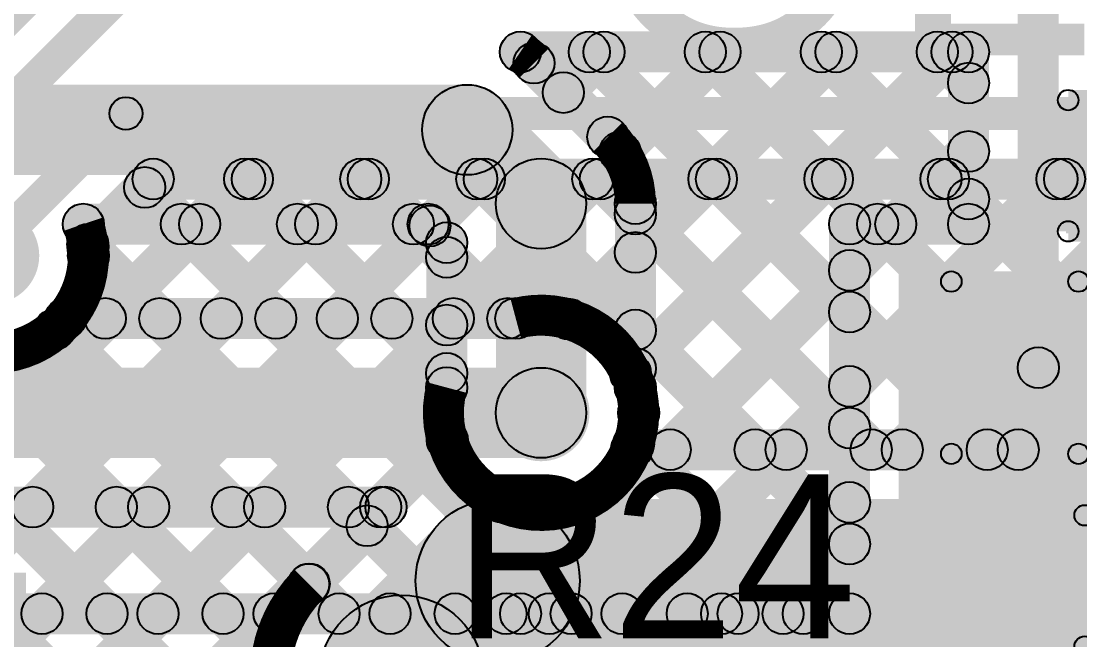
# Model space of a CAD drawing. Header units: millimetres. Extents: x -0.08 to 3.07, y -0.08 to 2.73.
# Drawn here: x 0.7263 to 0.9843, y 2.1836 to 2.3345 of the extents above; entities that cross this region are included whole.
import ezdxf

# ---------------------------------------------------------------- set-up
doc = ezdxf.new("R2010")
doc.units = ezdxf.units.MM
doc.header["$MEASUREMENT"] = 0
for name, color, linetype in [('BottomLayer', 5, 'Continuous'), ('TopLayer', 1, 'Continuous'), ('TopOverlay', 2, 'Continuous'), ('TopPaste', 8, 'Continuous'), ('TopSolder', 216, 'Continuous'), ('ViaHoleLayer', 16, 'Continuous')]:
    doc.layers.add(name, color=color, linetype=linetype)

# ---------------------------------------------------------------- blocks, each defined once
blk = doc.blocks.new('C___0402_23')
at = {"layer": 'TopLayer'}
for points in [[(-0.0275, -0.0125), (-0.0275, 0.0125), (-0.0095, 0.0125), (-0.0095, -0.0125)], [(0.0095, -0.0125), (0.0095, 0.0125), (0.0275, 0.0125), (0.0275, -0.0125)]]:
    blk.add_hatch(color=1, dxfattribs=at).paths.add_polyline_path(points)
at = {"layer": 'TopOverlay'}
h = blk.add_hatch(color=2, dxfattribs=at)
edge = h.paths.add_edge_path()
edge.add_arc((-0.031, 0.016), 0.0025, 0, 360)
h = blk.add_hatch(color=2, dxfattribs=at)
edge = h.paths.add_edge_path()
edge.add_arc((-0.031, 0.016), 0.0025, 0, 360)
for points in [[(-0.031, 0.0135), (-0.031, 0.0185), (-0.011, 0.0185), (-0.011, 0.0135)], [(0.011, 0.0135), (0.011, 0.0185), (0.031, 0.0185), (0.031, 0.0135)], [(-0.0285, -0.016), (-0.0335, -0.016), (-0.0335, 0.016), (-0.0285, 0.016)], [(0.0335, -0.016), (0.0285, -0.016), (0.0285, 0.016), (0.0335, 0.016)], [(-0.031, -0.0185), (-0.031, -0.0135), (-0.011, -0.0135), (-0.011, -0.0185)], [(0.011, -0.0185), (0.011, -0.0135), (0.031, -0.0135), (0.031, -0.0185)]]:
    blk.add_hatch(color=2, dxfattribs=at).paths.add_polyline_path(points)
h = blk.add_hatch(color=2, dxfattribs=at)
edge = h.paths.add_edge_path()
edge.add_arc((-0.011, 0.016), 0.0025, 0, 360)
h = blk.add_hatch(color=2, dxfattribs=at)
edge = h.paths.add_edge_path()
edge.add_arc((0.011, 0.016), 0.0025, 0, 360)
h = blk.add_hatch(color=2, dxfattribs=at)
edge = h.paths.add_edge_path()
edge.add_arc((0.031, 0.016), 0.0025, 0, 360)
h = blk.add_hatch(color=2, dxfattribs=at)
edge = h.paths.add_edge_path()
edge.add_arc((0.031, 0.016), 0.0025, 0, 360)
h = blk.add_hatch(color=2, dxfattribs=at)
edge = h.paths.add_edge_path()
edge.add_arc((-0.031, -0.016), 0.0025, 0, 360)
h = blk.add_hatch(color=2, dxfattribs=at)
edge = h.paths.add_edge_path()
edge.add_arc((-0.031, -0.016), 0.0025, 0, 360)
h = blk.add_hatch(color=2, dxfattribs=at)
edge = h.paths.add_edge_path()
edge.add_arc((-0.011, -0.016), 0.0025, 0, 360)
h = blk.add_hatch(color=2, dxfattribs=at)
edge = h.paths.add_edge_path()
edge.add_arc((0.011, -0.016), 0.0025, 0, 360)
h = blk.add_hatch(color=2, dxfattribs=at)
edge = h.paths.add_edge_path()
edge.add_arc((0.031, -0.016), 0.0025, 0, 360)
h = blk.add_hatch(color=2, dxfattribs=at)
edge = h.paths.add_edge_path()
edge.add_arc((0.031, -0.016), 0.0025, 0, 360)
at = {"layer": 'TopPaste'}
for points in [[(-0.0275, -0.0125), (-0.0275, 0.0125), (-0.0095, 0.0125), (-0.0095, -0.0125)], [(0.0095, -0.0125), (0.0095, 0.0125), (0.0275, 0.0125), (0.0275, -0.0125)]]:
    blk.add_hatch(color=8, dxfattribs=at).paths.add_polyline_path(points)
at = {"layer": 'TopSolder'}
for points in [[(-0.02986, -0.01486), (-0.02986, 0.01486), (-0.00714, 0.01486), (-0.00714, -0.01486)], [(0.00714, -0.01486), (0.00714, 0.01486), (0.02986, 0.01486), (0.02986, -0.01486)]]:
    blk.add_hatch(color=216, dxfattribs=at).paths.add_polyline_path(points)
at = {"layer": 'TopOverlay'}
for centre in [(-0.031, 0.016), (-0.031, 0.016), (-0.011, 0.016), (0.011, 0.016), (0.031, 0.016), (0.031, 0.016), (-0.031, -0.016), (-0.031, -0.016), (-0.011, -0.016), (0.011, -0.016), (0.031, -0.016), (0.031, -0.016)]:
    blk.add_circle(centre, 0.0025, dxfattribs=at)
blk = doc.blocks.new('C___0603_24')
at = {"layer": 'TopLayer'}
for points in [[(-0.015, 0.0175), (-0.015, -0.0175), (-0.045, -0.0175), (-0.045, 0.0175)], [(0.045, 0.0175), (0.045, -0.0175), (0.015, -0.0175), (0.015, 0.0175)]]:
    blk.add_hatch(color=1, dxfattribs=at).paths.add_polyline_path(points)
at = {"layer": 'TopOverlay'}
h = blk.add_hatch(color=2, dxfattribs=at)
edge = h.paths.add_edge_path()
edge.add_arc((-0.049, 0.021), 0.0025, 0, 360)
h = blk.add_hatch(color=2, dxfattribs=at)
edge = h.paths.add_edge_path()
edge.add_arc((-0.049, 0.021), 0.0025, 0, 360)
for points in [[(-0.049, 0.0185), (-0.049, 0.0235), (-0.018, 0.0235), (-0.018, 0.0185)], [(0.018, 0.0185), (0.018, 0.0235), (0.049, 0.0235), (0.049, 0.0185)], [(-0.0465, -0.021), (-0.0515, -0.021), (-0.0515, 0.021), (-0.0465, 0.021)], [(0.0515, -0.021), (0.0465, -0.021), (0.0465, 0.021), (0.0515, 0.021)], [(-0.049, -0.0235), (-0.049, -0.0185), (-0.018, -0.0185), (-0.018, -0.0235)], [(0.018, -0.0235), (0.018, -0.0185), (0.049, -0.0185), (0.049, -0.0235)]]:
    blk.add_hatch(color=2, dxfattribs=at).paths.add_polyline_path(points)
h = blk.add_hatch(color=2, dxfattribs=at)
edge = h.paths.add_edge_path()
edge.add_arc((-0.018, 0.021), 0.0025, 0, 360)
h = blk.add_hatch(color=2, dxfattribs=at)
edge = h.paths.add_edge_path()
edge.add_arc((0.018, 0.021), 0.0025, 0, 360)
h = blk.add_hatch(color=2, dxfattribs=at)
edge = h.paths.add_edge_path()
edge.add_arc((0.049, 0.021), 0.0025, 0, 360)
h = blk.add_hatch(color=2, dxfattribs=at)
edge = h.paths.add_edge_path()
edge.add_arc((0.049, 0.021), 0.0025, 0, 360)
h = blk.add_hatch(color=2, dxfattribs=at)
edge = h.paths.add_edge_path()
edge.add_arc((-0.049, -0.021), 0.0025, 0, 360)
h = blk.add_hatch(color=2, dxfattribs=at)
edge = h.paths.add_edge_path()
edge.add_arc((-0.049, -0.021), 0.0025, 0, 360)
h = blk.add_hatch(color=2, dxfattribs=at)
edge = h.paths.add_edge_path()
edge.add_arc((-0.018, -0.021), 0.0025, 0, 360)
h = blk.add_hatch(color=2, dxfattribs=at)
edge = h.paths.add_edge_path()
edge.add_arc((0.018, -0.021), 0.0025, 0, 360)
h = blk.add_hatch(color=2, dxfattribs=at)
edge = h.paths.add_edge_path()
edge.add_arc((0.049, -0.021), 0.0025, 0, 360)
h = blk.add_hatch(color=2, dxfattribs=at)
edge = h.paths.add_edge_path()
edge.add_arc((0.049, -0.021), 0.0025, 0, 360)
at = {"layer": 'TopPaste'}
for points in [[(-0.015, 0.0175), (-0.015, -0.0175), (-0.045, -0.0175), (-0.045, 0.0175)], [(0.045, 0.0175), (0.045, -0.0175), (0.015, -0.0175), (0.015, 0.0175)]]:
    blk.add_hatch(color=8, dxfattribs=at).paths.add_polyline_path(points)
at = {"layer": 'TopSolder'}
for points in [[(-0.011, 0.0215), (-0.011, -0.0215), (-0.049, -0.0215), (-0.049, 0.0215)], [(0.049, 0.0215), (0.049, -0.0215), (0.011, -0.0215), (0.011, 0.0215)]]:
    blk.add_hatch(color=216, dxfattribs=at).paths.add_polyline_path(points)
at = {"layer": 'TopOverlay'}
for centre in [(-0.049, 0.021), (-0.049, 0.021), (-0.018, 0.021), (0.018, 0.021), (0.049, 0.021), (0.049, 0.021), (-0.049, -0.021), (-0.049, -0.021), (-0.018, -0.021), (0.018, -0.021), (0.049, -0.021), (0.049, -0.021)]:
    blk.add_circle(centre, 0.0025, dxfattribs=at)
blk = doc.blocks.new('C___0402_25')
at = {"layer": 'TopLayer'}
for points in [[(-0.0275, -0.0125), (-0.0275, 0.0125), (-0.0095, 0.0125), (-0.0095, -0.0125)], [(0.0095, -0.0125), (0.0095, 0.0125), (0.0275, 0.0125), (0.0275, -0.0125)]]:
    blk.add_hatch(color=1, dxfattribs=at).paths.add_polyline_path(points)
at = {"layer": 'TopOverlay'}
h = blk.add_hatch(color=2, dxfattribs=at)
edge = h.paths.add_edge_path()
edge.add_arc((-0.031, 0.016), 0.0025, 0, 360)
h = blk.add_hatch(color=2, dxfattribs=at)
edge = h.paths.add_edge_path()
edge.add_arc((-0.031, 0.016), 0.0025, 0, 360)
for points in [[(-0.031, 0.0135), (-0.031, 0.0185), (-0.011, 0.0185), (-0.011, 0.0135)], [(0.011, 0.0135), (0.011, 0.0185), (0.031, 0.0185), (0.031, 0.0135)], [(-0.0285, -0.016), (-0.0335, -0.016), (-0.0335, 0.016), (-0.0285, 0.016)], [(0.0335, -0.016), (0.0285, -0.016), (0.0285, 0.016), (0.0335, 0.016)], [(-0.031, -0.0185), (-0.031, -0.0135), (-0.011, -0.0135), (-0.011, -0.0185)], [(0.011, -0.0185), (0.011, -0.0135), (0.031, -0.0135), (0.031, -0.0185)]]:
    blk.add_hatch(color=2, dxfattribs=at).paths.add_polyline_path(points)
h = blk.add_hatch(color=2, dxfattribs=at)
edge = h.paths.add_edge_path()
edge.add_arc((-0.011, 0.016), 0.0025, 0, 360)
h = blk.add_hatch(color=2, dxfattribs=at)
edge = h.paths.add_edge_path()
edge.add_arc((0.011, 0.016), 0.0025, 0, 360)
h = blk.add_hatch(color=2, dxfattribs=at)
edge = h.paths.add_edge_path()
edge.add_arc((0.031, 0.016), 0.0025, 0, 360)
h = blk.add_hatch(color=2, dxfattribs=at)
edge = h.paths.add_edge_path()
edge.add_arc((0.031, 0.016), 0.0025, 0, 360)
h = blk.add_hatch(color=2, dxfattribs=at)
edge = h.paths.add_edge_path()
edge.add_arc((-0.031, -0.016), 0.0025, 0, 360)
h = blk.add_hatch(color=2, dxfattribs=at)
edge = h.paths.add_edge_path()
edge.add_arc((-0.031, -0.016), 0.0025, 0, 360)
h = blk.add_hatch(color=2, dxfattribs=at)
edge = h.paths.add_edge_path()
edge.add_arc((-0.011, -0.016), 0.0025, 0, 360)
h = blk.add_hatch(color=2, dxfattribs=at)
edge = h.paths.add_edge_path()
edge.add_arc((0.011, -0.016), 0.0025, 0, 360)
h = blk.add_hatch(color=2, dxfattribs=at)
edge = h.paths.add_edge_path()
edge.add_arc((0.031, -0.016), 0.0025, 0, 360)
h = blk.add_hatch(color=2, dxfattribs=at)
edge = h.paths.add_edge_path()
edge.add_arc((0.031, -0.016), 0.0025, 0, 360)
at = {"layer": 'TopPaste'}
for points in [[(-0.0275, -0.0125), (-0.0275, 0.0125), (-0.0095, 0.0125), (-0.0095, -0.0125)], [(0.0095, -0.0125), (0.0095, 0.0125), (0.0275, 0.0125), (0.0275, -0.0125)]]:
    blk.add_hatch(color=8, dxfattribs=at).paths.add_polyline_path(points)
at = {"layer": 'TopSolder'}
for points in [[(-0.0315, -0.0165), (-0.0315, 0.0165), (-0.0055, 0.0165), (-0.0055, -0.0165)], [(0.0055, -0.0165), (0.0055, 0.0165), (0.0315, 0.0165), (0.0315, -0.0165)]]:
    blk.add_hatch(color=216, dxfattribs=at).paths.add_polyline_path(points)
at = {"layer": 'TopOverlay'}
for centre in [(-0.031, 0.016), (-0.031, 0.016), (-0.011, 0.016), (0.011, 0.016), (0.031, 0.016), (0.031, 0.016), (-0.031, -0.016), (-0.031, -0.016), (-0.011, -0.016), (0.011, -0.016), (0.031, -0.016), (0.031, -0.016)]:
    blk.add_circle(centre, 0.0025, dxfattribs=at)

msp = doc.modelspace()

# ---------------------------------------------------------------- hatches: boundary and pattern name
at = {"layer": 'BottomLayer'}
for points in [[(0.57283, 2.17912), (0.56717, 2.18477), (0.77123, 2.38883), (0.77688, 2.38317)], [(0.58783, 2.1729), (0.58217, 2.17856), (0.76444, 2.36083), (0.7701, 2.35517)], [(0.75181, 2.308), (0.75181, 2.316), (1.217, 2.316), (1.217, 2.308)], [(0.72169, 2.27622), (0.71603, 2.28188), (0.74898, 2.31483), (0.75464, 2.30917)], [(0.74605, 2.27654), (0.73897, 2.28361), (0.7549, 2.29954), (0.76197, 2.29246)], [(0.7503, 2.25846), (0.74323, 2.26554), (0.77723, 2.29954), (0.7843, 2.29246)], [(0.75844, 2.291), (0.75844, 2.301), (1.217, 2.301), (1.217, 2.291)], [(0.77858, 2.25846), (0.77151, 2.26554), (0.80551, 2.29954), (0.81258, 2.29246)], [(0.77908, 2.29246), (0.78615, 2.29954), (0.82015, 2.26554), (0.81308, 2.25846)], [(0.80687, 2.25846), (0.7998, 2.26554), (0.8338, 2.29954), (0.84087, 2.29246)], [(0.80736, 2.29246), (0.81444, 2.29954), (0.84844, 2.26554), (0.84136, 2.25846)], [(0.83515, 2.25846), (0.82808, 2.26554), (0.86208, 2.29954), (0.86915, 2.29246)], [(0.83565, 2.29246), (0.84272, 2.29954), (0.90872, 2.23354), (0.90165, 2.22646)], [(0.86327, 2.2583), (0.8562, 2.26537), (0.89037, 2.29954), (0.89744, 2.29246)], [(0.86393, 2.29246), (0.871, 2.29954), (0.937, 2.23354), (0.92993, 2.22646)], [(0.87832, 2.24507), (0.87125, 2.25214), (0.91865, 2.29954), (0.92572, 2.29246)], [(0.88801, 2.22646), (0.88094, 2.23354), (0.94694, 2.29954), (0.95401, 2.29246)], [(0.89222, 2.29246), (0.89929, 2.29954), (0.96529, 2.23354), (0.95822, 2.22646)], [(0.91629, 2.22646), (0.90922, 2.23354), (0.97522, 2.29954), (0.98229, 2.29246)], [(0.9205, 2.29246), (0.92757, 2.29954), (0.99357, 2.23354), (0.9865, 2.22646)], [(0.94457, 2.22646), (0.9375, 2.23354), (1.0035, 2.29954), (1.01057, 2.29246)], [(0.94879, 2.29246), (0.95586, 2.29954), (1.02186, 2.23354), (1.01479, 2.22646)], [(0.97286, 2.22646), (0.96579, 2.23354), (1.03179, 2.29954), (1.03886, 2.29246)], [(0.97707, 2.29246), (0.98414, 2.29954), (1.05014, 2.23354), (1.04307, 2.22646)], [(0.75285, 2.29041), (0.75992, 2.29748), (0.79187, 2.26554), (0.7848, 2.25846)], [(0.73904, 2.27594), (0.74611, 2.28301), (0.76358, 2.26554), (0.75651, 2.25846)], [(0.73708, 2.257), (0.73708, 2.267), (0.84684, 2.267), (0.84684, 2.257)], [(0.67938, 2.228), (0.67938, 2.25), (0.853, 2.25), (0.853, 2.228)], [(0.87504, 2.225), (0.87504, 2.235), (1.068, 2.235), (1.068, 2.225)], [(0.63472, 2.1146), (0.62765, 2.12168), (0.72551, 2.21954), (0.73258, 2.21246)], [(0.65427, 2.10586), (0.6472, 2.11293), (0.7538, 2.21954), (0.76087, 2.21246)], [(0.68152, 2.10483), (0.67445, 2.1119), (0.78208, 2.21954), (0.78915, 2.21246)], [(0.69525, 2.09028), (0.68818, 2.09735), (0.81037, 2.21954), (0.81744, 2.21246)], [(0.68891, 2.211), (0.68891, 2.221), (0.81518, 2.221), (0.81518, 2.211)], [(0.68938, 2.21246), (0.69645, 2.21954), (0.79054, 2.12545), (0.78346, 2.11838)], [(0.71766, 2.21246), (0.72473, 2.21954), (0.79054, 2.15373), (0.78346, 2.14666)], [(0.74595, 2.21246), (0.75302, 2.21954), (0.79075, 2.1818), (0.78368, 2.17473)], [(0.77423, 2.21246), (0.7813, 2.21954), (0.80001, 2.20083), (0.79294, 2.19376)], [(0.79994, 2.19369), (0.79286, 2.20076), (0.81164, 2.21954), (0.81871, 2.21246)], [(0.80251, 2.21246), (0.80958, 2.21954), (0.81415, 2.21497), (0.80708, 2.2079)], [(0.84243, 2.178), (0.84243, 2.218), (1.068, 2.218), (1.068, 2.178)], [(0.83314, 2.16043), (0.80486, 2.18871), (0.82829, 2.21214), (0.85657, 2.18386)]]:
    msp.add_hatch(color=5, dxfattribs=at).paths.add_polyline_path(points)
h = msp.add_hatch(color=5, dxfattribs=at)
edge = h.paths.add_edge_path()
edge.add_arc((0.75181, 2.312), 0.004, 0, 360)
h = msp.add_hatch(color=5, dxfattribs=at)
edge = h.paths.add_edge_path()
edge.add_arc((0.75181, 2.312), 0.004, 0, 360)
h = msp.add_hatch(color=5, dxfattribs=at)
edge = h.paths.add_edge_path()
edge.add_arc((0.75844, 2.296), 0.005, 0, 360)
h = msp.add_hatch(color=5, dxfattribs=at)
edge = h.paths.add_edge_path()
edge.add_arc((0.75844, 2.296), 0.005, 0, 360)
h = msp.add_hatch(color=5, dxfattribs=at)
edge = h.paths.add_edge_path()
edge.add_arc((0.78076, 2.296), 0.005, 0, 360)
h = msp.add_hatch(color=5, dxfattribs=at)
edge = h.paths.add_edge_path()
edge.add_arc((0.78262, 2.296), 0.005, 0, 360)
h = msp.add_hatch(color=5, dxfattribs=at)
edge = h.paths.add_edge_path()
edge.add_arc((0.80905, 2.296), 0.005, 0, 360)
h = msp.add_hatch(color=5, dxfattribs=at)
edge = h.paths.add_edge_path()
edge.add_arc((0.8109, 2.296), 0.005, 0, 360)
h = msp.add_hatch(color=5, dxfattribs=at)
edge = h.paths.add_edge_path()
edge.add_arc((0.83733, 2.296), 0.005, 0, 360)
h = msp.add_hatch(color=5, dxfattribs=at)
edge = h.paths.add_edge_path()
edge.add_arc((0.83918, 2.296), 0.005, 0, 360)
h = msp.add_hatch(color=5, dxfattribs=at)
edge = h.paths.add_edge_path()
edge.add_arc((0.86562, 2.296), 0.005, 0, 360)
h = msp.add_hatch(color=5, dxfattribs=at)
edge = h.paths.add_edge_path()
edge.add_arc((0.86747, 2.296), 0.005, 0, 360)
h = msp.add_hatch(color=5, dxfattribs=at)
edge = h.paths.add_edge_path()
edge.add_arc((0.8939, 2.296), 0.005, 0, 360)
h = msp.add_hatch(color=5, dxfattribs=at)
edge = h.paths.add_edge_path()
edge.add_arc((0.89575, 2.296), 0.005, 0, 360)
h = msp.add_hatch(color=5, dxfattribs=at)
edge = h.paths.add_edge_path()
edge.add_arc((0.92219, 2.296), 0.005, 0, 360)
h = msp.add_hatch(color=5, dxfattribs=at)
edge = h.paths.add_edge_path()
edge.add_arc((0.92404, 2.296), 0.005, 0, 360)
h = msp.add_hatch(color=5, dxfattribs=at)
edge = h.paths.add_edge_path()
edge.add_arc((0.95047, 2.296), 0.005, 0, 360)
h = msp.add_hatch(color=5, dxfattribs=at)
edge = h.paths.add_edge_path()
edge.add_arc((0.95232, 2.296), 0.005, 0, 360)
h = msp.add_hatch(color=5, dxfattribs=at)
edge = h.paths.add_edge_path()
edge.add_arc((0.97876, 2.296), 0.005, 0, 360)
h = msp.add_hatch(color=5, dxfattribs=at)
edge = h.paths.add_edge_path()
edge.add_arc((0.98061, 2.296), 0.005, 0, 360)
h = msp.add_hatch(color=5, dxfattribs=at)
edge = h.paths.add_edge_path()
edge.add_arc((0.75639, 2.29395), 0.005, 0, 360)
h = msp.add_hatch(color=5, dxfattribs=at)
edge = h.paths.add_edge_path()
edge.add_arc((0.71886, 2.27733), 0.01181, 0, 360)
h = msp.add_hatch(color=5, dxfattribs=at)
edge = h.paths.add_edge_path()
edge.add_arc((0.74251, 2.28007), 0.005, 0, 360)
h = msp.add_hatch(color=5, dxfattribs=at)
edge = h.paths.add_edge_path()
edge.add_arc((0.74257, 2.27948), 0.005, 0, 360)
h = msp.add_hatch(color=5, dxfattribs=at)
edge = h.paths.add_edge_path()
edge.add_arc((0.74267, 2.27733), 0.005, 0, 360)
h = msp.add_hatch(color=5, dxfattribs=at)
edge = h.paths.add_edge_path()
edge.add_arc((0.73708, 2.262), 0.005, 0, 360)
h = msp.add_hatch(color=5, dxfattribs=at)
edge = h.paths.add_edge_path()
edge.add_arc((0.73708, 2.262), 0.005, 0, 360)
h = msp.add_hatch(color=5, dxfattribs=at)
edge = h.paths.add_edge_path()
edge.add_arc((0.74676, 2.262), 0.005, 0, 360)
h = msp.add_hatch(color=5, dxfattribs=at)
edge = h.paths.add_edge_path()
edge.add_arc((0.76005, 2.262), 0.005, 0, 360)
h = msp.add_hatch(color=5, dxfattribs=at)
edge = h.paths.add_edge_path()
edge.add_arc((0.77505, 2.262), 0.005, 0, 360)
h = msp.add_hatch(color=5, dxfattribs=at)
edge = h.paths.add_edge_path()
edge.add_arc((0.78833, 2.262), 0.005, 0, 360)
h = msp.add_hatch(color=5, dxfattribs=at)
edge = h.paths.add_edge_path()
edge.add_arc((0.80333, 2.262), 0.005, 0, 360)
h = msp.add_hatch(color=5, dxfattribs=at)
edge = h.paths.add_edge_path()
edge.add_arc((0.81662, 2.262), 0.005, 0, 360)
h = msp.add_hatch(color=5, dxfattribs=at)
edge = h.paths.add_edge_path()
edge.add_arc((0.83162, 2.262), 0.005, 0, 360)
h = msp.add_hatch(color=5, dxfattribs=at)
edge = h.paths.add_edge_path()
edge.add_arc((0.8449, 2.262), 0.005, 0, 360)
h = msp.add_hatch(color=5, dxfattribs=at)
edge = h.paths.add_edge_path()
edge.add_arc((0.84684, 2.262), 0.005, 0, 360)
h = msp.add_hatch(color=5, dxfattribs=at)
edge = h.paths.add_edge_path()
edge.add_arc((0.84684, 2.262), 0.005, 0, 360)
h = msp.add_hatch(color=5, dxfattribs=at)
edge = h.paths.add_edge_path()
edge.add_arc((0.85974, 2.26184), 0.005, 0, 360)
h = msp.add_hatch(color=5, dxfattribs=at)
edge = h.paths.add_edge_path()
edge.add_arc((0.87479, 2.2486), 0.005, 0, 360)
h = msp.add_hatch(color=5, dxfattribs=at)
edge = h.paths.add_edge_path()
edge.add_arc((0.853, 2.239), 0.01181, 0, 360)
h = msp.add_hatch(color=5, dxfattribs=at)
edge = h.paths.add_edge_path()
edge.add_arc((0.853, 2.239), 0.011, 0, 360)
h = msp.add_hatch(color=5, dxfattribs=at)
edge = h.paths.add_edge_path()
edge.add_arc((0.87681, 2.239), 0.005, 0, 360)
h = msp.add_hatch(color=5, dxfattribs=at)
edge = h.paths.add_edge_path()
edge.add_arc((0.87681, 2.239), 0.005, 0, 360)
h = msp.add_hatch(color=5, dxfattribs=at)
edge = h.paths.add_edge_path()
edge.add_arc((0.87504, 2.23), 0.005, 0, 360)
h = msp.add_hatch(color=5, dxfattribs=at)
edge = h.paths.add_edge_path()
edge.add_arc((0.87504, 2.23), 0.005, 0, 360)
h = msp.add_hatch(color=5, dxfattribs=at)
edge = h.paths.add_edge_path()
edge.add_arc((0.88447, 2.23), 0.005, 0, 360)
h = msp.add_hatch(color=5, dxfattribs=at)
edge = h.paths.add_edge_path()
edge.add_arc((0.90518, 2.23), 0.005, 0, 360)
h = msp.add_hatch(color=5, dxfattribs=at)
edge = h.paths.add_edge_path()
edge.add_arc((0.91275, 2.23), 0.005, 0, 360)
h = msp.add_hatch(color=5, dxfattribs=at)
edge = h.paths.add_edge_path()
edge.add_arc((0.93347, 2.23), 0.005, 0, 360)
h = msp.add_hatch(color=5, dxfattribs=at)
edge = h.paths.add_edge_path()
edge.add_arc((0.94104, 2.23), 0.005, 0, 360)
h = msp.add_hatch(color=5, dxfattribs=at)
edge = h.paths.add_edge_path()
edge.add_arc((0.96175, 2.23), 0.005, 0, 360)
h = msp.add_hatch(color=5, dxfattribs=at)
edge = h.paths.add_edge_path()
edge.add_arc((0.96932, 2.23), 0.005, 0, 360)
h = msp.add_hatch(color=5, dxfattribs=at)
edge = h.paths.add_edge_path()
edge.add_arc((0.72905, 2.216), 0.005, 0, 360)
h = msp.add_hatch(color=5, dxfattribs=at)
edge = h.paths.add_edge_path()
edge.add_arc((0.74948, 2.216), 0.005, 0, 360)
h = msp.add_hatch(color=5, dxfattribs=at)
edge = h.paths.add_edge_path()
edge.add_arc((0.75733, 2.216), 0.005, 0, 360)
h = msp.add_hatch(color=5, dxfattribs=at)
edge = h.paths.add_edge_path()
edge.add_arc((0.77777, 2.216), 0.005, 0, 360)
h = msp.add_hatch(color=5, dxfattribs=at)
edge = h.paths.add_edge_path()
edge.add_arc((0.78562, 2.216), 0.005, 0, 360)
h = msp.add_hatch(color=5, dxfattribs=at)
edge = h.paths.add_edge_path()
edge.add_arc((0.80605, 2.216), 0.005, 0, 360)
h = msp.add_hatch(color=5, dxfattribs=at)
edge = h.paths.add_edge_path()
edge.add_arc((0.8139, 2.216), 0.005, 0, 360)
h = msp.add_hatch(color=5, dxfattribs=at)
edge = h.paths.add_edge_path()
edge.add_arc((0.81518, 2.216), 0.005, 0, 360)
h = msp.add_hatch(color=5, dxfattribs=at)
edge = h.paths.add_edge_path()
edge.add_arc((0.81518, 2.216), 0.005, 0, 360)
h = msp.add_hatch(color=5, dxfattribs=at)
edge = h.paths.add_edge_path()
edge.add_arc((0.84243, 2.198), 0.02, 0, 360)
h = msp.add_hatch(color=5, dxfattribs=at)
edge = h.paths.add_edge_path()
edge.add_arc((0.84243, 2.198), 0.02, 0, 360)
h = msp.add_hatch(color=5, dxfattribs=at)
edge = h.paths.add_edge_path()
edge.add_arc((0.81061, 2.21144), 0.005, 0, 360)
h = msp.add_hatch(color=5, dxfattribs=at)
edge = h.paths.add_edge_path()
edge.add_arc((0.79637, 2.1972), 0.005, 0, 360)
h = msp.add_hatch(color=5, dxfattribs=at)
edge = h.paths.add_edge_path()
edge.add_arc((0.7964, 2.19722), 0.005, 0, 360)
h = msp.add_hatch(color=5, dxfattribs=at)
edge = h.paths.add_edge_path()
edge.add_arc((0.7964, 2.19722), 0.005, 0, 360)
h = msp.add_hatch(color=5, dxfattribs=at)
edge = h.paths.add_edge_path()
edge.add_arc((0.79647, 2.19729), 0.005, 0, 360)
h = msp.add_hatch(color=5, dxfattribs=at)
edge = h.paths.add_edge_path()
edge.add_arc((0.819, 2.17457), 0.02, 0, 360)
h = msp.add_hatch(color=5, dxfattribs=at)
edge = h.paths.add_edge_path()
edge.add_arc((0.819, 2.17457), 0.02, 0, 360)
at = {"layer": 'TopLayer'}
for points in [[(0.9792, 2.25), (0.9692, 2.25), (0.9692, 2.428), (0.9792, 2.428)], [(0.84796, 2.322), (0.84796, 2.332), (0.9572, 2.332), (0.9572, 2.322)], [(0.86197, 2.31356), (0.85489, 2.32063), (0.8648, 2.33054), (0.87187, 2.32346)], [(0.86122, 2.32346), (0.86829, 2.33054), (0.93173, 2.26709), (0.92466, 2.26002)], [(0.87577, 2.29908), (0.8687, 2.30615), (0.89308, 2.33054), (0.90015, 2.32346)], [(0.87954, 2.24628), (0.87246, 2.25335), (0.94965, 2.33054), (0.95672, 2.32346)], [(0.87954, 2.27456), (0.87246, 2.28163), (0.92137, 2.33054), (0.92844, 2.32346)], [(0.8895, 2.32346), (0.89657, 2.33054), (0.93857, 2.28854), (0.9315, 2.28146)], [(0.91779, 2.32346), (0.92486, 2.33054), (0.96074, 2.29465), (0.95367, 2.28758)], [(0.94607, 2.32346), (0.95314, 2.33054), (0.96074, 2.32294), (0.95367, 2.31587)], [(0.84773, 2.32073), (0.8548, 2.3278), (0.8728, 2.3098), (0.86573, 2.30273)], [(0.9622, 2.285), (0.9522, 2.285), (0.9522, 2.327), (0.9622, 2.327)], [(0.51727, 2.297), (0.51727, 2.319), (0.835, 2.319), (0.835, 2.297)], [(0.82722, 2.30022), (0.84278, 2.31578), (0.86078, 2.29778), (0.84522, 2.28222)], [(0.94301, 2.28146), (0.93594, 2.28854), (0.95367, 2.30627), (0.96074, 2.2992)], [(0.7414, 2.28), (0.7414, 2.29), (0.82547, 2.29), (0.82547, 2.28)], [(0.864, 2.239), (0.842, 2.239), (0.842, 2.29), (0.864, 2.29)], [(0.881, 2.24516), (0.871, 2.24516), (0.871, 2.29), (0.881, 2.29)], [(0.87246, 2.28393), (0.87954, 2.291), (0.93173, 2.23881), (0.92466, 2.23174)], [(0.92819, 2.28), (0.92819, 2.29), (0.9572, 2.29), (0.9572, 2.28)], [(0.70597, 2.21413), (0.6989, 2.2212), (0.76623, 2.28854), (0.7733, 2.28146)], [(0.70597, 2.18585), (0.6989, 2.19292), (0.79451, 2.28854), (0.80158, 2.28146)], [(0.73487, 2.18646), (0.7278, 2.19354), (0.82237, 2.28811), (0.82944, 2.28103)], [(0.7618, 2.28146), (0.76887, 2.28854), (0.86387, 2.19354), (0.8568, 2.18646)], [(0.79008, 2.28146), (0.79715, 2.28854), (0.83354, 2.25215), (0.82646, 2.24508)], [(0.81836, 2.28146), (0.82544, 2.28854), (0.83354, 2.28044), (0.82646, 2.27336)], [(0.82194, 2.28146), (0.82901, 2.28854), (0.83354, 2.28401), (0.82646, 2.27694)], [(0.93319, 2.19), (0.92319, 2.19), (0.92319, 2.285), (0.93319, 2.285)], [(0.73904, 2.27594), (0.74611, 2.28301), (0.83558, 2.19354), (0.82851, 2.18646)], [(0.835, 2.24516), (0.825, 2.24516), (0.825, 2.28047), (0.835, 2.28047)], [(0.84801, 2.18646), (0.84094, 2.19354), (0.92466, 2.27726), (0.93173, 2.27019)], [(0.94019, 2.123), (1.01, 2.123), (1.01, 2.273), (0.94019, 2.273)], [(0.76315, 2.18646), (0.75608, 2.19354), (0.82646, 2.26392), (0.83354, 2.25685)], [(0.7309, 2.25579), (0.73798, 2.26286), (0.8073, 2.19354), (0.80023, 2.18646)], [(0.87246, 2.25565), (0.87954, 2.26272), (0.93173, 2.21053), (0.92466, 2.20345)], [(0.71128, 2.24713), (0.71835, 2.2542), (0.77902, 2.19354), (0.77195, 2.18646)], [(0.87629, 2.18646), (0.86922, 2.19354), (0.92466, 2.24898), (0.93173, 2.2419)], [(0.6989, 2.23123), (0.70597, 2.2383), (0.75073, 2.19354), (0.74366, 2.18646)], [(0.79144, 2.18646), (0.78437, 2.19354), (0.82663, 2.2358), (0.8337, 2.22873)], [(0.87201, 2.22782), (0.87908, 2.23489), (0.92044, 2.19354), (0.91336, 2.18646)], [(0.81972, 2.18646), (0.81265, 2.19354), (0.83986, 2.22075), (0.84693, 2.21368)], [(0.85822, 2.21332), (0.86529, 2.22039), (0.89215, 2.19354), (0.88508, 2.18646)], [(0.90457, 2.18646), (0.8975, 2.19354), (0.92466, 2.22069), (0.93173, 2.21362)], [(0.721, 2.185), (0.721, 2.195), (0.848, 2.195), (0.848, 2.185)], [(0.855, 2.185), (0.855, 2.195), (0.897, 2.195), (0.897, 2.185)], [(0.897, 2.185), (0.897, 2.195), (0.912, 2.195), (0.912, 2.185)], [(0.897, 2.185), (0.897, 2.195), (0.912, 2.195), (0.912, 2.185)], [(0.912, 2.185), (0.912, 2.195), (0.92819, 2.195), (0.92819, 2.185)], [(0.853, 2.077), (0.843, 2.077), (0.843, 2.19), (0.853, 2.19)], [(0.86, 2.025), (0.85, 2.025), (0.85, 2.19), (0.86, 2.19)]]:
    msp.add_hatch(color=1, dxfattribs=at).paths.add_polyline_path(points)
h = msp.add_hatch(color=1, dxfattribs=at)
edge = h.paths.add_edge_path()
edge.add_arc((0.84796, 2.327), 0.005, 0, 360)
h = msp.add_hatch(color=1, dxfattribs=at)
edge = h.paths.add_edge_path()
edge.add_arc((0.84796, 2.327), 0.005, 0, 360)
h = msp.add_hatch(color=1, dxfattribs=at)
edge = h.paths.add_edge_path()
edge.add_arc((0.84796, 2.327), 0.005, 0, 360)
h = msp.add_hatch(color=1, dxfattribs=at)
edge = h.paths.add_edge_path()
edge.add_arc((0.86475, 2.327), 0.005, 0, 360)
h = msp.add_hatch(color=1, dxfattribs=at)
edge = h.paths.add_edge_path()
edge.add_arc((0.86833, 2.327), 0.005, 0, 360)
h = msp.add_hatch(color=1, dxfattribs=at)
edge = h.paths.add_edge_path()
edge.add_arc((0.89304, 2.327), 0.005, 0, 360)
h = msp.add_hatch(color=1, dxfattribs=at)
edge = h.paths.add_edge_path()
edge.add_arc((0.89662, 2.327), 0.005, 0, 360)
h = msp.add_hatch(color=1, dxfattribs=at)
edge = h.paths.add_edge_path()
edge.add_arc((0.92132, 2.327), 0.005, 0, 360)
h = msp.add_hatch(color=1, dxfattribs=at)
edge = h.paths.add_edge_path()
edge.add_arc((0.9249, 2.327), 0.005, 0, 360)
h = msp.add_hatch(color=1, dxfattribs=at)
edge = h.paths.add_edge_path()
edge.add_arc((0.94961, 2.327), 0.005, 0, 360)
h = msp.add_hatch(color=1, dxfattribs=at)
edge = h.paths.add_edge_path()
edge.add_arc((0.95319, 2.327), 0.005, 0, 360)
h = msp.add_hatch(color=1, dxfattribs=at)
edge = h.paths.add_edge_path()
edge.add_arc((0.9572, 2.327), 0.005, 0, 360)
h = msp.add_hatch(color=1, dxfattribs=at)
edge = h.paths.add_edge_path()
edge.add_arc((0.9572, 2.327), 0.005, 0, 360)
h = msp.add_hatch(color=1, dxfattribs=at)
edge = h.paths.add_edge_path()
edge.add_arc((0.85126, 2.32426), 0.005, 0, 360)
h = msp.add_hatch(color=1, dxfattribs=at)
edge = h.paths.add_edge_path()
edge.add_arc((0.85126, 2.32426), 0.005, 0, 360)
h = msp.add_hatch(color=1, dxfattribs=at)
edge = h.paths.add_edge_path()
edge.add_arc((0.85126, 2.32426), 0.005, 0, 360)
h = msp.add_hatch(color=1, dxfattribs=at)
edge = h.paths.add_edge_path()
edge.add_arc((0.9572, 2.3194), 0.005, 0, 360)
h = msp.add_hatch(color=1, dxfattribs=at)
edge = h.paths.add_edge_path()
edge.add_arc((0.85843, 2.3171), 0.005, 0, 360)
h = msp.add_hatch(color=1, dxfattribs=at)
edge = h.paths.add_edge_path()
edge.add_arc((0.835, 2.308), 0.011, 0, 360)
h = msp.add_hatch(color=1, dxfattribs=at)
edge = h.paths.add_edge_path()
edge.add_arc((0.835, 2.308), 0.011, 0, 360)
h = msp.add_hatch(color=1, dxfattribs=at)
edge = h.paths.add_edge_path()
edge.add_arc((0.86926, 2.30626), 0.005, 0, 360)
h = msp.add_hatch(color=1, dxfattribs=at)
edge = h.paths.add_edge_path()
edge.add_arc((0.86926, 2.30626), 0.005, 0, 360)
h = msp.add_hatch(color=1, dxfattribs=at)
edge = h.paths.add_edge_path()
edge.add_arc((0.86926, 2.30626), 0.005, 0, 360)
h = msp.add_hatch(color=1, dxfattribs=at)
edge = h.paths.add_edge_path()
edge.add_arc((0.87223, 2.30261), 0.005, 0, 360)
h = msp.add_hatch(color=1, dxfattribs=at)
edge = h.paths.add_edge_path()
edge.add_arc((0.9572, 2.30273), 0.005, 0, 360)
h = msp.add_hatch(color=1, dxfattribs=at)
edge = h.paths.add_edge_path()
edge.add_arc((0.853, 2.29), 0.011, 0, 360)
h = msp.add_hatch(color=1, dxfattribs=at)
edge = h.paths.add_edge_path()
edge.add_arc((0.853, 2.29), 0.011, 0, 360)
h = msp.add_hatch(color=1, dxfattribs=at)
edge = h.paths.add_edge_path()
edge.add_arc((0.876, 2.29), 0.005, 0, 360)
h = msp.add_hatch(color=1, dxfattribs=at)
edge = h.paths.add_edge_path()
edge.add_arc((0.876, 2.29), 0.005, 0, 360)
h = msp.add_hatch(color=1, dxfattribs=at)
edge = h.paths.add_edge_path()
edge.add_arc((0.876, 2.29), 0.005, 0, 360)
h = msp.add_hatch(color=1, dxfattribs=at)
edge = h.paths.add_edge_path()
edge.add_arc((0.9572, 2.29112), 0.005, 0, 360)
h = msp.add_hatch(color=1, dxfattribs=at)
edge = h.paths.add_edge_path()
edge.add_arc((0.876, 2.28747), 0.005, 0, 360)
h = msp.add_hatch(color=1, dxfattribs=at)
edge = h.paths.add_edge_path()
edge.add_arc((0.71886, 2.27733), 0.01181, 0, 360)
h = msp.add_hatch(color=1, dxfattribs=at)
edge = h.paths.add_edge_path()
edge.add_arc((0.7414, 2.285), 0.005, 0, 360)
h = msp.add_hatch(color=1, dxfattribs=at)
edge = h.paths.add_edge_path()
edge.add_arc((0.7414, 2.285), 0.005, 0, 360)
h = msp.add_hatch(color=1, dxfattribs=at)
edge = h.paths.add_edge_path()
edge.add_arc((0.76533, 2.285), 0.005, 0, 360)
h = msp.add_hatch(color=1, dxfattribs=at)
edge = h.paths.add_edge_path()
edge.add_arc((0.76976, 2.285), 0.005, 0, 360)
h = msp.add_hatch(color=1, dxfattribs=at)
edge = h.paths.add_edge_path()
edge.add_arc((0.79362, 2.285), 0.005, 0, 360)
h = msp.add_hatch(color=1, dxfattribs=at)
edge = h.paths.add_edge_path()
edge.add_arc((0.79805, 2.285), 0.005, 0, 360)
h = msp.add_hatch(color=1, dxfattribs=at)
edge = h.paths.add_edge_path()
edge.add_arc((0.8219, 2.285), 0.005, 0, 360)
h = msp.add_hatch(color=1, dxfattribs=at)
edge = h.paths.add_edge_path()
edge.add_arc((0.82547, 2.285), 0.005, 0, 360)
h = msp.add_hatch(color=1, dxfattribs=at)
edge = h.paths.add_edge_path()
edge.add_arc((0.82547, 2.285), 0.005, 0, 360)
h = msp.add_hatch(color=1, dxfattribs=at)
edge = h.paths.add_edge_path()
edge.add_arc((0.8259, 2.28457), 0.005, 0, 360)
h = msp.add_hatch(color=1, dxfattribs=at)
edge = h.paths.add_edge_path()
edge.add_arc((0.92819, 2.285), 0.005, 0, 360)
h = msp.add_hatch(color=1, dxfattribs=at)
edge = h.paths.add_edge_path()
edge.add_arc((0.92819, 2.285), 0.005, 0, 360)
h = msp.add_hatch(color=1, dxfattribs=at)
edge = h.paths.add_edge_path()
edge.add_arc((0.93504, 2.285), 0.005, 0, 360)
h = msp.add_hatch(color=1, dxfattribs=at)
edge = h.paths.add_edge_path()
edge.add_arc((0.93947, 2.285), 0.005, 0, 360)
h = msp.add_hatch(color=1, dxfattribs=at)
edge = h.paths.add_edge_path()
edge.add_arc((0.9572, 2.285), 0.005, 0, 360)
h = msp.add_hatch(color=1, dxfattribs=at)
edge = h.paths.add_edge_path()
edge.add_arc((0.9572, 2.285), 0.005, 0, 360)
h = msp.add_hatch(color=1, dxfattribs=at)
edge = h.paths.add_edge_path()
edge.add_arc((0.74257, 2.27948), 0.005, 0, 360)
h = msp.add_hatch(color=1, dxfattribs=at)
edge = h.paths.add_edge_path()
edge.add_arc((0.83, 2.28047), 0.005, 0, 360)
h = msp.add_hatch(color=1, dxfattribs=at)
edge = h.paths.add_edge_path()
edge.add_arc((0.83, 2.28047), 0.005, 0, 360)
h = msp.add_hatch(color=1, dxfattribs=at)
edge = h.paths.add_edge_path()
edge.add_arc((0.74267, 2.27733), 0.005, 0, 360)
h = msp.add_hatch(color=1, dxfattribs=at)
edge = h.paths.add_edge_path()
edge.add_arc((0.74267, 2.27733), 0.005, 0, 360)
h = msp.add_hatch(color=1, dxfattribs=at)
edge = h.paths.add_edge_path()
edge.add_arc((0.83, 2.2769), 0.005, 0, 360)
h = msp.add_hatch(color=1, dxfattribs=at)
edge = h.paths.add_edge_path()
edge.add_arc((0.876, 2.2781), 0.005, 0, 360)
h = msp.add_hatch(color=1, dxfattribs=at)
edge = h.paths.add_edge_path()
edge.add_arc((0.92819, 2.27372), 0.005, 0, 360)
h = msp.add_hatch(color=1, dxfattribs=at)
edge = h.paths.add_edge_path()
edge.add_arc((0.92819, 2.26356), 0.005, 0, 360)
h = msp.add_hatch(color=1, dxfattribs=at)
edge = h.paths.add_edge_path()
edge.add_arc((0.73444, 2.25933), 0.005, 0, 360)
h = msp.add_hatch(color=1, dxfattribs=at)
edge = h.paths.add_edge_path()
edge.add_arc((0.83, 2.26038), 0.005, 0, 360)
h = msp.add_hatch(color=1, dxfattribs=at)
edge = h.paths.add_edge_path()
edge.add_arc((0.876, 2.25918), 0.005, 0, 360)
h = msp.add_hatch(color=1, dxfattribs=at)
edge = h.paths.add_edge_path()
edge.add_arc((0.83, 2.24862), 0.005, 0, 360)
h = msp.add_hatch(color=1, dxfattribs=at)
edge = h.paths.add_edge_path()
edge.add_arc((0.876, 2.24981), 0.005, 0, 360)
h = msp.add_hatch(color=1, dxfattribs=at)
edge = h.paths.add_edge_path()
edge.add_arc((0.9742, 2.25), 0.005, 0, 360)
h = msp.add_hatch(color=1, dxfattribs=at)
edge = h.paths.add_edge_path()
edge.add_arc((0.853, 2.239), 0.01181, 0, 360)
h = msp.add_hatch(color=1, dxfattribs=at)
edge = h.paths.add_edge_path()
edge.add_arc((0.92819, 2.24544), 0.005, 0, 360)
h = msp.add_hatch(color=1, dxfattribs=at)
edge = h.paths.add_edge_path()
edge.add_arc((0.83, 2.24516), 0.005, 0, 360)
h = msp.add_hatch(color=1, dxfattribs=at)
edge = h.paths.add_edge_path()
edge.add_arc((0.83, 2.24516), 0.005, 0, 360)
h = msp.add_hatch(color=1, dxfattribs=at)
edge = h.paths.add_edge_path()
edge.add_arc((0.853, 2.239), 0.011, 0, 360)
h = msp.add_hatch(color=1, dxfattribs=at)
edge = h.paths.add_edge_path()
edge.add_arc((0.876, 2.24516), 0.005, 0, 360)
h = msp.add_hatch(color=1, dxfattribs=at)
edge = h.paths.add_edge_path()
edge.add_arc((0.876, 2.24516), 0.005, 0, 360)
h = msp.add_hatch(color=1, dxfattribs=at)
edge = h.paths.add_edge_path()
edge.add_arc((0.87681, 2.239), 0.005, 0, 360)
h = msp.add_hatch(color=1, dxfattribs=at)
edge = h.paths.add_edge_path()
edge.add_arc((0.87681, 2.239), 0.005, 0, 360)
h = msp.add_hatch(color=1, dxfattribs=at)
edge = h.paths.add_edge_path()
edge.add_arc((0.92819, 2.23527), 0.005, 0, 360)
h = msp.add_hatch(color=1, dxfattribs=at)
edge = h.paths.add_edge_path()
edge.add_arc((0.83016, 2.23226), 0.005, 0, 360)
h = msp.add_hatch(color=1, dxfattribs=at)
edge = h.paths.add_edge_path()
edge.add_arc((0.87555, 2.23135), 0.005, 0, 360)
h = msp.add_hatch(color=1, dxfattribs=at)
edge = h.paths.add_edge_path()
edge.add_arc((0.8434, 2.21721), 0.005, 0, 360)
h = msp.add_hatch(color=1, dxfattribs=at)
edge = h.paths.add_edge_path()
edge.add_arc((0.92819, 2.21716), 0.005, 0, 360)
h = msp.add_hatch(color=1, dxfattribs=at)
edge = h.paths.add_edge_path()
edge.add_arc((0.86176, 2.21686), 0.005, 0, 360)
h = msp.add_hatch(color=1, dxfattribs=at)
edge = h.paths.add_edge_path()
edge.add_arc((0.92819, 2.20699), 0.005, 0, 360)
h = msp.add_hatch(color=1, dxfattribs=at)
edge = h.paths.add_edge_path()
edge.add_arc((0.73133, 2.19), 0.005, 0, 360)
h = msp.add_hatch(color=1, dxfattribs=at)
edge = h.paths.add_edge_path()
edge.add_arc((0.7472, 2.19), 0.005, 0, 360)
h = msp.add_hatch(color=1, dxfattribs=at)
edge = h.paths.add_edge_path()
edge.add_arc((0.75962, 2.19), 0.005, 0, 360)
h = msp.add_hatch(color=1, dxfattribs=at)
edge = h.paths.add_edge_path()
edge.add_arc((0.77548, 2.19), 0.005, 0, 360)
h = msp.add_hatch(color=1, dxfattribs=at)
edge = h.paths.add_edge_path()
edge.add_arc((0.7879, 2.19), 0.005, 0, 360)
h = msp.add_hatch(color=1, dxfattribs=at)
edge = h.paths.add_edge_path()
edge.add_arc((0.80377, 2.19), 0.005, 0, 360)
h = msp.add_hatch(color=1, dxfattribs=at)
edge = h.paths.add_edge_path()
edge.add_arc((0.81619, 2.19), 0.005, 0, 360)
h = msp.add_hatch(color=1, dxfattribs=at)
edge = h.paths.add_edge_path()
edge.add_arc((0.83205, 2.19), 0.005, 0, 360)
h = msp.add_hatch(color=1, dxfattribs=at)
edge = h.paths.add_edge_path()
edge.add_arc((0.84447, 2.19), 0.005, 0, 360)
h = msp.add_hatch(color=1, dxfattribs=at)
edge = h.paths.add_edge_path()
edge.add_arc((0.848, 2.19), 0.005, 0, 360)
h = msp.add_hatch(color=1, dxfattribs=at)
edge = h.paths.add_edge_path()
edge.add_arc((0.848, 2.19), 0.005, 0, 360)
h = msp.add_hatch(color=1, dxfattribs=at)
edge = h.paths.add_edge_path()
edge.add_arc((0.855, 2.19), 0.005, 0, 360)
h = msp.add_hatch(color=1, dxfattribs=at)
edge = h.paths.add_edge_path()
edge.add_arc((0.855, 2.19), 0.005, 0, 360)
h = msp.add_hatch(color=1, dxfattribs=at)
edge = h.paths.add_edge_path()
edge.add_arc((0.86033, 2.19), 0.005, 0, 360)
h = msp.add_hatch(color=1, dxfattribs=at)
edge = h.paths.add_edge_path()
edge.add_arc((0.87275, 2.19), 0.005, 0, 360)
h = msp.add_hatch(color=1, dxfattribs=at)
edge = h.paths.add_edge_path()
edge.add_arc((0.88862, 2.19), 0.005, 0, 360)
h = msp.add_hatch(color=1, dxfattribs=at)
edge = h.paths.add_edge_path()
edge.add_arc((0.897, 2.19), 0.005, 0, 360)
h = msp.add_hatch(color=1, dxfattribs=at)
edge = h.paths.add_edge_path()
edge.add_arc((0.897, 2.19), 0.005, 0, 360)
h = msp.add_hatch(color=1, dxfattribs=at)
edge = h.paths.add_edge_path()
edge.add_arc((0.897, 2.19), 0.005, 0, 360)
h = msp.add_hatch(color=1, dxfattribs=at)
edge = h.paths.add_edge_path()
edge.add_arc((0.90104, 2.19), 0.005, 0, 360)
h = msp.add_hatch(color=1, dxfattribs=at)
edge = h.paths.add_edge_path()
edge.add_arc((0.912, 2.19), 0.005, 0, 360)
h = msp.add_hatch(color=1, dxfattribs=at)
edge = h.paths.add_edge_path()
edge.add_arc((0.912, 2.19), 0.005, 0, 360)
h = msp.add_hatch(color=1, dxfattribs=at)
edge = h.paths.add_edge_path()
edge.add_arc((0.912, 2.19), 0.005, 0, 360)
h = msp.add_hatch(color=1, dxfattribs=at)
edge = h.paths.add_edge_path()
edge.add_arc((0.9169, 2.19), 0.005, 0, 360)
h = msp.add_hatch(color=1, dxfattribs=at)
edge = h.paths.add_edge_path()
edge.add_arc((0.92819, 2.19), 0.005, 0, 360)
h = msp.add_hatch(color=1, dxfattribs=at)
edge = h.paths.add_edge_path()
edge.add_arc((0.92819, 2.19), 0.005, 0, 360)
at = {"layer": 'ViaHoleLayer'}
h = msp.add_hatch(color=16, dxfattribs=at)
edge = h.paths.add_edge_path()
edge.add_arc((0.853, 2.239), 0.00591, 0, 360)

# ---------------------------------------------------------------- linework, layer by layer
at = {"layer": 'BottomLayer', "const_width": 0.01}
for points in [[(0.74267, 2.27733, -0.176692), (0.73708, 2.262)], [(0.84684, 2.262, -0.493128), (0.87681, 2.239)], [(0.87681, 2.239, -0.097207), (0.87504, 2.23)], [(0.787, 2.17457, -0.199231), (0.7964, 2.19722)], [(0.787, 2.17457, -0.198912), (0.79637, 2.1972)]]:
    msp.add_lwpolyline(points, format="xyb", dxfattribs=at)
at = {"layer": 'BottomLayer'}
for centre, radius in [((0.75181, 2.312), 0.004), ((0.75181, 2.312), 0.004), ((0.75844, 2.296), 0.005), ((0.75844, 2.296), 0.005), ((0.78076, 2.296), 0.005), ((0.78262, 2.296), 0.005), ((0.80905, 2.296), 0.005), ((0.8109, 2.296), 0.005), ((0.83733, 2.296), 0.005), ((0.83918, 2.296), 0.005), ((0.86562, 2.296), 0.005), ((0.86747, 2.296), 0.005), ((0.8939, 2.296), 0.005), ((0.89575, 2.296), 0.005), ((0.92219, 2.296), 0.005), ((0.92404, 2.296), 0.005), ((0.95047, 2.296), 0.005), ((0.95232, 2.296), 0.005), ((0.97876, 2.296), 0.005), ((0.98061, 2.296), 0.005), ((0.75639, 2.29395), 0.005), ((0.74251, 2.28007), 0.005), ((0.74257, 2.27948), 0.005), ((0.74267, 2.27733), 0.005), ((0.73708, 2.262), 0.005), ((0.73708, 2.262), 0.005), ((0.74676, 2.262), 0.005), ((0.76005, 2.262), 0.005), ((0.77505, 2.262), 0.005), ((0.78833, 2.262), 0.005), ((0.80333, 2.262), 0.005), ((0.81662, 2.262), 0.005), ((0.83162, 2.262), 0.005), ((0.8449, 2.262), 0.005), ((0.84684, 2.262), 0.005), ((0.84684, 2.262), 0.005), ((0.85974, 2.26184), 0.005), ((0.87479, 2.2486), 0.005), ((0.853, 2.239), 0.011), ((0.87681, 2.239), 0.005), ((0.87681, 2.239), 0.005), ((0.87504, 2.23), 0.005), ((0.87504, 2.23), 0.005), ((0.88447, 2.23), 0.005), ((0.90518, 2.23), 0.005), ((0.91275, 2.23), 0.005), ((0.93347, 2.23), 0.005), ((0.94104, 2.23), 0.005), ((0.96175, 2.23), 0.005), ((0.96932, 2.23), 0.005), ((0.72905, 2.216), 0.005), ((0.74948, 2.216), 0.005), ((0.75733, 2.216), 0.005), ((0.77777, 2.216), 0.005), ((0.78562, 2.216), 0.005), ((0.80605, 2.216), 0.005), ((0.8139, 2.216), 0.005), ((0.81518, 2.216), 0.005), ((0.81518, 2.216), 0.005), ((0.84243, 2.198), 0.02), ((0.84243, 2.198), 0.02), ((0.81061, 2.21144), 0.005), ((0.79637, 2.1972), 0.005), ((0.7964, 2.19722), 0.005), ((0.7964, 2.19722), 0.005), ((0.79647, 2.19729), 0.005), ((0.819, 2.17457), 0.02), ((0.819, 2.17457), 0.02)]:
    msp.add_circle(centre, radius, dxfattribs=at)
at = {"layer": 'TopLayer', "const_width": 0.01}
for points in [[(0.84796, 2.327, -0.046716), (0.85126, 2.32426)], [(0.84796, 2.327, -0.046716), (0.85126, 2.32426)], [(0.86926, 2.30626, -0.198912), (0.876, 2.29)], [(0.86926, 2.30626, -0.198912), (0.876, 2.29)], [(0.7414, 2.285, -0.082163), (0.74267, 2.27733)], [(0.74267, 2.27733, -0.428506), (0.7177, 2.25355)], [(0.87681, 2.239, -1.14025), (0.83, 2.24516)], [(0.876, 2.24516, -0.06553), (0.87681, 2.239)]]:
    msp.add_lwpolyline(points, format="xyb", dxfattribs=at)
at = {"layer": 'TopLayer'}
for centre, radius in [((0.84796, 2.327), 0.005), ((0.84796, 2.327), 0.005), ((0.84796, 2.327), 0.005), ((0.86475, 2.327), 0.005), ((0.86833, 2.327), 0.005), ((0.89304, 2.327), 0.005), ((0.89662, 2.327), 0.005), ((0.92132, 2.327), 0.005), ((0.9249, 2.327), 0.005), ((0.94961, 2.327), 0.005), ((0.95319, 2.327), 0.005), ((0.9572, 2.327), 0.005), ((0.9572, 2.327), 0.005), ((0.85126, 2.32426), 0.005), ((0.85126, 2.32426), 0.005), ((0.85126, 2.32426), 0.005), ((0.9572, 2.3194), 0.005), ((0.85843, 2.3171), 0.005), ((0.835, 2.308), 0.011), ((0.835, 2.308), 0.011), ((0.86926, 2.30626), 0.005), ((0.86926, 2.30626), 0.005), ((0.86926, 2.30626), 0.005), ((0.87223, 2.30261), 0.005), ((0.9572, 2.30273), 0.005), ((0.853, 2.29), 0.011), ((0.853, 2.29), 0.011), ((0.876, 2.29), 0.005), ((0.876, 2.29), 0.005), ((0.876, 2.29), 0.005), ((0.9572, 2.29112), 0.005), ((0.876, 2.28747), 0.005), ((0.7414, 2.285), 0.005), ((0.7414, 2.285), 0.005), ((0.76533, 2.285), 0.005), ((0.76976, 2.285), 0.005), ((0.79362, 2.285), 0.005), ((0.79805, 2.285), 0.005), ((0.8219, 2.285), 0.005), ((0.82547, 2.285), 0.005), ((0.82547, 2.285), 0.005), ((0.8259, 2.28457), 0.005), ((0.92819, 2.285), 0.005), ((0.92819, 2.285), 0.005), ((0.93504, 2.285), 0.005), ((0.93947, 2.285), 0.005), ((0.9572, 2.285), 0.005), ((0.9572, 2.285), 0.005), ((0.74257, 2.27948), 0.005), ((0.83, 2.28047), 0.005), ((0.83, 2.28047), 0.005), ((0.74267, 2.27733), 0.005), ((0.74267, 2.27733), 0.005), ((0.83, 2.2769), 0.005), ((0.876, 2.2781), 0.005), ((0.92819, 2.27372), 0.005), ((0.92819, 2.26356), 0.005), ((0.73444, 2.25933), 0.005), ((0.83, 2.26038), 0.005), ((0.876, 2.25918), 0.005), ((0.83, 2.24862), 0.005), ((0.876, 2.24981), 0.005), ((0.9742, 2.25), 0.005), ((0.92819, 2.24544), 0.005), ((0.83, 2.24516), 0.005), ((0.83, 2.24516), 0.005), ((0.853, 2.239), 0.011), ((0.876, 2.24516), 0.005), ((0.876, 2.24516), 0.005), ((0.87681, 2.239), 0.005), ((0.87681, 2.239), 0.005), ((0.92819, 2.23527), 0.005), ((0.83016, 2.23226), 0.005), ((0.87555, 2.23135), 0.005), ((0.8434, 2.21721), 0.005), ((0.92819, 2.21716), 0.005), ((0.86176, 2.21686), 0.005), ((0.92819, 2.20699), 0.005), ((0.73133, 2.19), 0.005), ((0.7472, 2.19), 0.005), ((0.75962, 2.19), 0.005), ((0.77548, 2.19), 0.005), ((0.7879, 2.19), 0.005), ((0.80377, 2.19), 0.005), ((0.81619, 2.19), 0.005), ((0.83205, 2.19), 0.005), ((0.84447, 2.19), 0.005), ((0.848, 2.19), 0.005), ((0.848, 2.19), 0.005), ((0.855, 2.19), 0.005), ((0.855, 2.19), 0.005), ((0.86033, 2.19), 0.005), ((0.87275, 2.19), 0.005), ((0.88862, 2.19), 0.005), ((0.897, 2.19), 0.005), ((0.897, 2.19), 0.005), ((0.897, 2.19), 0.005), ((0.90104, 2.19), 0.005), ((0.912, 2.19), 0.005), ((0.912, 2.19), 0.005), ((0.912, 2.19), 0.005), ((0.9169, 2.19), 0.005), ((0.92819, 2.19), 0.005), ((0.92819, 2.19), 0.005)]:
    msp.add_circle(centre, radius, dxfattribs=at)

# ---------------------------------------------------------------- block references
at = {"rotation": 360}
for name, p in [('C___0402_25', (1.0125, 2.29925)), ('C___0603_24', (1.002, 2.25)), ('C___0402_23', (1.0165, 2.198))]:
    msp.add_blockref(name, p, dxfattribs=at)

# ---------------------------------------------------------------- texts
at = {"layer": 'TopOverlay'}
for s, height, p in [('OLED', 0.07, (0.8637, 2.32617)), ('SERIAL_WIRE', 0.06, (0.193, 2.14))]:
    msp.add_text(s, height=height, rotation=360, dxfattribs=at).set_placement(p)
msp.add_text('R24', height=0.04, dxfattribs=at).set_placement((0.83168, 2.18401))

doc.saveas('drawing.dxf')
